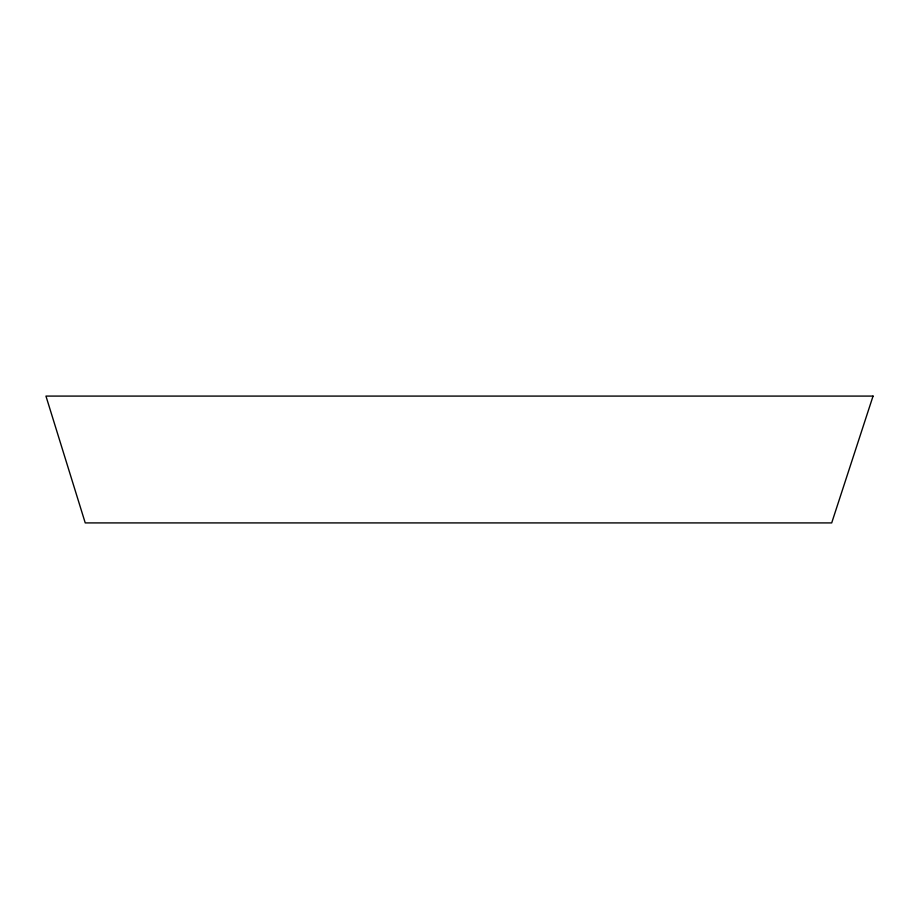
<?xml version="1.0" encoding="UTF-8"?>
<svg xmlns="http://www.w3.org/2000/svg" width="919" height="919" viewBox="0 0 919 919"><rect width="100%" height="100%" fill="white"/><g stroke="black" fill="none" stroke-linecap="round" stroke-linejoin="round"><path stroke-width="1.38" d="M873.05 396.089L831.695 522.911L85.237 522.911L45.95 396.089L873.05 396.089"/></g></svg>
